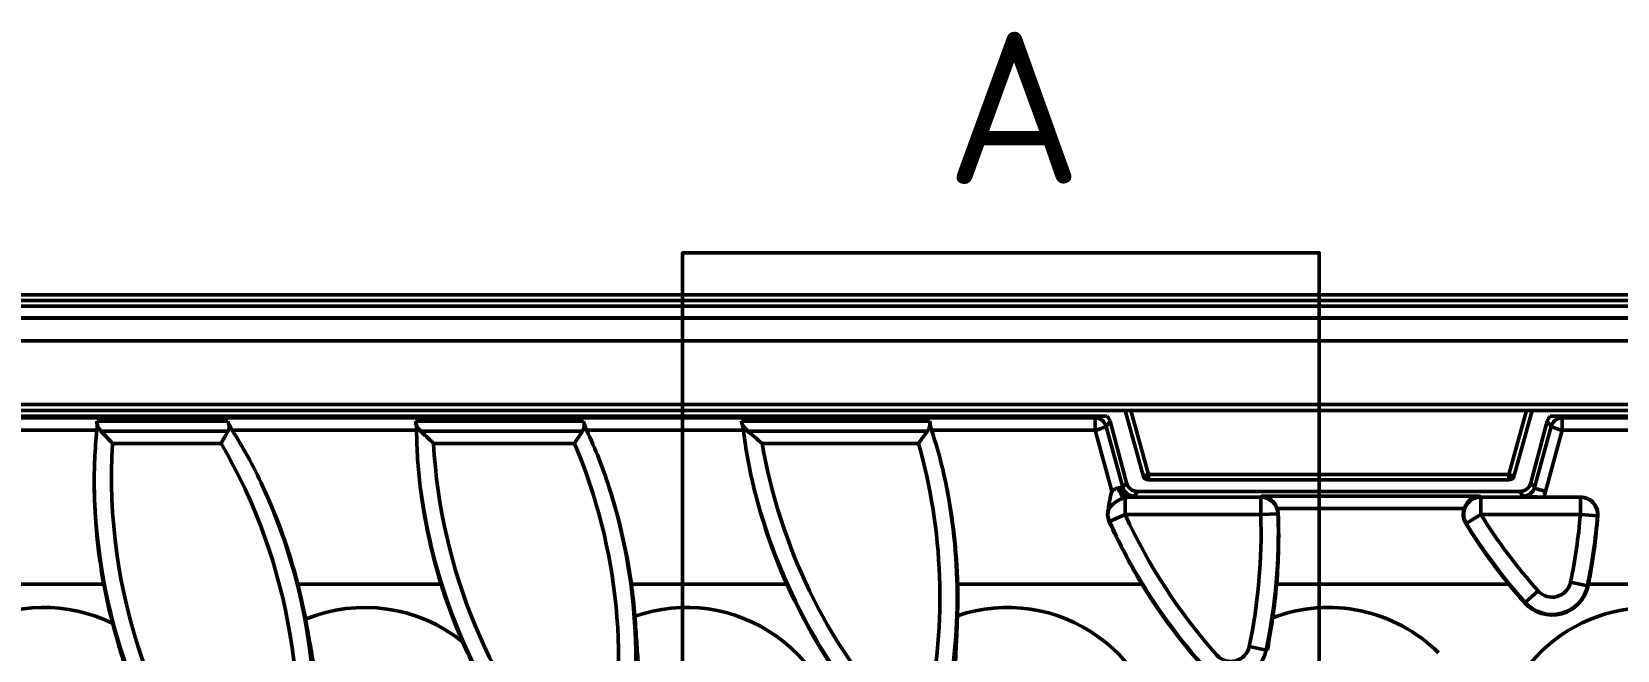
# Model space of a CAD drawing. Header units: millimetres. Extents: x 0 to 2774, y -40 to 1485.
# Drawn here: x 1103.8 to 1240.9, y 669.3 to 722.7 of the extents above; entities that cross this region are included whole.
import ezdxf

# ---------------------------------------------------------------- set-up
doc = ezdxf.new("R2010")
doc.units = ezdxf.units.MM
doc.header["$LTSCALE"] = 2.5
for name, color, linetype, lineweight in [('Detailumgrenzung (ISO)', 7, 'Continuous', 50), ('Sichtbar (ISO)', 7, 'Continuous', 50), ('Sichtbar schmal (ISO)', 7, 'Continuous', 50)]:
    doc.layers.add(name, color=color, linetype=linetype, lineweight=lineweight)
doc.styles.add('Bezeichnungstext (DIN)', font='isocpeur.ttf')

# ---------------------------------------------------------------- blocks, each defined once
blk = doc.blocks.new('2DDetail0')
at = {"layer": 'Detailumgrenzung (ISO)', "flags": 128}
blk.add_lwpolyline([(464.043, 172.653), (486.068, 172.653), (486.068, 281.458), (464.043, 281.458), (464.043, 172.653)], dxfattribs=at)
at = {"layer": 'Detailumgrenzung (ISO)', "insert": (473.147, 283.833), "char_height": 5.25, "attachment_point": 7, "style": 'Bezeichnungstext (DIN)'}
blk.add_mtext('A', dxfattribs=at)

msp = doc.modelspace()

# ---------------------------------------------------------------- linework, layer by layer
at = {"layer": 'Sichtbar (ISO)'}
for p, q in [((1465.988, 700.016), (965.988, 700.016)), ((1465.988, 698.016), (965.988, 698.016)), ((1465.988, 696.016), (965.988, 696.016)), ((1073.838, 690.016), (1198.725, 690.016)), ((1199.933, 684.383), (1198.379, 690.016)), ((1198.886, 690.016), (1233.09, 690.016)), ((1233.597, 690.016), (1232.043, 684.383)), ((1233.251, 690.016), (1358.138, 690.016)), ((1073.604, 689.516), (1195.893, 689.516)), ((1196.837, 689.516), (1195.893, 689.516)), ((1198.512, 683.754), (1197.086, 689.077)), ((1234.89, 689.077), (1233.464, 683.754)), ((1236.083, 689.516), (1235.14, 689.516)), ((1236.083, 689.516), (1358.372, 689.516)), ((1232.502, 683.016), (1199.475, 683.016)), ((1200.415, 684.016), (1231.561, 684.016)), ((1237.76, 682.529), (1234.537, 682.529)), ((1110.054, 675.016), (1097.302, 675.016)), ((1139.227, 675.016), (1126.837, 675.016)), ((1169.116, 675.016), (1155.689, 675.016)), ((1199.83, 675.016), (1183.902, 675.016)), ((1231.556, 675.016), (1211.492, 675.016)), ((1277.314, 675.016), (1238.452, 675.016))]:
    msp.add_line(p, q, dxfattribs=at)
for centre, radius, start, end in [((1200.415, 684.516), 0.5, 195.42277, 270), ((1231.561, 684.516), 0.5, 270, 344.57723), ((1158.948, 684.338), 49.775, 190.79476, 194.81895), ((1078.583, 662.804), 49.775, 10.6123, 14.20136), ((1186.726, 689.894), 49.775, 197.39184, 203.52081), ((1106.361, 668.36), 49.775, 4.46839, 7.68444), ((1214.504, 695.449), 49.775, 204.2374, 218.65446), ((1134.139, 673.915), 49.775, 358.11784, 1.26655), ((1242.282, 701.005), 49.775, 211.47535, 221.785), ((1161.917, 679.471), 49.775, 351.47381, 354.86459), ((1270.059, 706.56), 49.775, 219.32698, 221.785), ((1235.312, 675.509), 3.175, 221.785, 348.215), ((1189.694, 685.026), 49.775, 348.215, 348.39735)]:
    msp.add_arc(centre, radius, start, end, dxfattribs=at)
for centre, major_axis, ratio, start_param, end_param in [((1196.118, 688.812), (0.612, 0.798), 0.9939744, 5.6316035, 6.1409681), ((1235.858, 688.812), (-0.612, 0.798), 0.9939744, 0.1422172, 0.6515818), ((1158.948, 684.011), (0, -49.716), 0.9999784, 4.7243321, 4.8943377), ((1078.583, 662.477), (0, 49.857), 0.9999784, 4.9666113, 5.145853), ((1186.726, 689.567), (0, -49.679), 0.9999784, 4.8364919, 5.0096603), ((1106.361, 668.033), (0, 49.821), 0.9999784, 4.8530135, 5.0263297), ((1214.504, 695.123), (0, -49.643), 0.9999784, 4.9504211, 5.1294146), ((1134.139, 673.588), (0, 49.784), 0.9999784, 4.7410599, 4.911133), ((1199.48, 684.019), (-0.612, -0.798), 0.9939744, 5.6316035, 6.9347671), ((1232.496, 684.019), (0.612, -0.798), 0.9939744, 5.6316035, 6.9347671), ((1242.282, 700.679), (0, -49.606), 0.9999784, 5.1328562, 5.2561266), ((1161.917, 679.144), (0, 49.748), 0.9999784, 4.6293024, 4.7515655), ((1270.059, 706.235), (0, -49.57), 0.9999784, 5.2639472, 5.3936832), ((1189.694, 684.7), (0, 49.711), 0.9999784, 4.5163222, 4.6363115)]:
    msp.add_ellipse(centre, major_axis=major_axis, ratio=ratio, start_param=start_param, end_param=end_param, dxfattribs=at)
for points in [[(1198.725, 690.016), (1198.778, 690.016), (1198.833, 690.016), (1198.886, 690.016)], [(1233.09, 690.016), (1233.143, 690.016), (1233.198, 690.015), (1233.251, 690.016)], [(1109.466, 688.299), (1109.29, 686.649), (1109.218, 685.002), (1109.237, 683.418)], [(1137.111, 688.299), (1137.121, 686.638), (1137.234, 684.992), (1137.43, 683.418)], [(1153.746, 683.418), (1153.221, 685.036), (1152.576, 686.683), (1151.821, 688.299)], [(1165.381, 688.299), (1165.579, 686.631), (1165.883, 684.978), (1166.262, 683.418)], [(1182.942, 683.418), (1182.619, 685.022), (1182.188, 686.67), (1181.65, 688.299)], [(1211.625, 681.093), (1211.619, 681.247), (1211.589, 681.399), (1211.536, 681.544)]]:
    msp.add_open_spline(points, degree=3, dxfattribs=at)
for points, knots in [([(1109.464, 689.081), (1109.466, 689.039), (1109.469, 688.993), (1109.477, 688.855), (1109.482, 688.758), (1109.484, 688.539), (1109.479, 688.419), (1109.466, 688.299)], [-0.088490593, -0.088490593, -0.088490593, -0.088490593, -0.070380832, -0.070380832, -0.038118861, -0.038118861, -0.001894741, -0.001894741, -0.001894741, -0.001894741]), ([(1109.816, 688.228), (1109.701, 688.353), (1109.61, 688.506), (1109.504, 688.777), (1109.471, 688.932), (1109.464, 689.081)], [0.93695004, 0.93695004, 0.93695004, 0.93695004, 0.9973934, 0.9973934, 1.05608608, 1.05608608, 1.05608608, 1.05608608]), ([(1121.177, 688.299), (1121.124, 688.383), (1121.074, 688.469), (1120.971, 688.663), (1120.921, 688.768), (1120.842, 688.945), (1120.811, 689.017), (1120.782, 689.081)], [-0.10637182, -0.10637182, -0.10637182, -0.10637182, -0.076680369, -0.076680369, -0.040083643, -0.040083643, -0.011256213, -0.011256213, -0.011256213, -0.011256213]), ([(1120.782, 689.081), (1120.85, 688.933), (1120.893, 688.772), (1120.903, 688.5), (1120.876, 688.351), (1120.806, 688.228)], [0.02997029, 0.02997029, 0.02997029, 0.02997029, 0.0913638, 0.0913638, 0.14559588, 0.14559588, 0.14559588, 0.14559588]), ([(1137.022, 689.081), (1137.03, 689.024), (1137.042, 688.961), (1137.067, 688.809), (1137.081, 688.719), (1137.104, 688.518), (1137.11, 688.409), (1137.111, 688.299)], [-0.091355071, -0.091355071, -0.091355071, -0.091355071, -0.066935323, -0.066935323, -0.03738814, -0.03738814, -0.004381078, -0.004381078, -0.004381078, -0.004381078]), ([(1137.468, 688.228), (1137.338, 688.353), (1137.229, 688.509), (1137.094, 688.78), (1137.045, 688.933), (1137.022, 689.081)], [0.93073261, 0.93073261, 0.93073261, 0.93073261, 0.99377659, 0.99377659, 1.05248697, 1.05248697, 1.05248697, 1.05248697]), ([(1151.548, 689.081), (1151.593, 688.932), (1151.613, 688.773), (1151.59, 688.501), (1151.546, 688.351), (1151.465, 688.228)], [0.02899271, 0.02899271, 0.02899271, 0.02899271, 0.08903376, 0.08903376, 0.14441862, 0.14441862, 0.14441862, 0.14441862]), ([(1151.821, 688.299), (1151.78, 688.387), (1151.742, 688.477), (1151.671, 688.67), (1151.639, 688.77), (1151.588, 688.943), (1151.567, 689.017), (1151.548, 689.081)], [-0.101692756, -0.101692756, -0.101692756, -0.101692756, -0.072566271, -0.072566271, -0.039254825, -0.039254825, -0.010951722, -0.010951722, -0.010951722, -0.010951722]), ([(1165.202, 689.081), (1165.215, 689.035), (1165.229, 688.985), (1165.272, 688.837), (1165.3, 688.733), (1165.348, 688.518), (1165.368, 688.409), (1165.381, 688.299)], [-0.092696771, -0.092696771, -0.092696771, -0.092696771, -0.072594322, -0.072594322, -0.037704406, -0.037704406, -0.004407604, -0.004407604, -0.004407604, -0.004407604]), ([(1165.75, 688.228), (1165.603, 688.354), (1165.473, 688.512), (1165.308, 688.783), (1165.242, 688.934), (1165.202, 689.081)], [0.93262683, 0.93262683, 0.93262683, 0.93262683, 0.99891182, 0.99891182, 1.05783826, 1.05783826, 1.05783826, 1.05783826]), ([(1181.48, 689.081), (1181.506, 688.932), (1181.506, 688.773), (1181.453, 688.502), (1181.393, 688.352), (1181.301, 688.228)], [0.02841016, 0.02841016, 0.02841016, 0.02841016, 0.087676, 0.087676, 0.14449036, 0.14449036, 0.14449036, 0.14449036]), ([(1181.65, 688.299), (1181.62, 688.389), (1181.595, 688.48), (1181.547, 688.682), (1181.527, 688.789), (1181.5, 688.958), (1181.49, 689.023), (1181.48, 689.081)], [-0.098887258, -0.098887258, -0.098887258, -0.098887258, -0.070511641, -0.070511641, -0.03575834, -0.03575834, -0.010777892, -0.010777892, -0.010777892, -0.010777892]), ([(1110.806, 687.167), (1110.805, 687.169), (1110.803, 687.17), (1110.619, 687.366), (1110.434, 687.563), (1110.101, 687.92), (1109.949, 688.084), (1109.816, 688.228)], [-0.15322289, -0.15322289, -0.15322289, -0.15322289, -0.15266711, -0.15266711, -0.07283648, -0.07283648, 0, 0, 0, 0]), ([(1120.806, 688.228), (1120.726, 688.086), (1120.633, 687.921), (1120.428, 687.562), (1120.317, 687.367), (1120.204, 687.171), (1120.203, 687.169), (1120.202, 687.167)], [-0.13212711, -0.13212711, -0.13212711, -0.13212711, -0.06726166, -0.06726166, 0, 0, 0.00062773, 0.00062773, 0.00062773, 0.00062773]), ([(1123.829, 683.418), (1123.413, 684.315), (1122.958, 685.217), (1122.061, 686.847), (1121.63, 687.578), (1121.177, 688.299)], [0.18740577, 0.18740577, 0.18740577, 0.18740577, 0.47570196, 0.47570196, 0.71254736, 0.71254736, 0.71254736, 0.71254736]), ([(1138.578, 687.167), (1138.576, 687.169), (1138.575, 687.17), (1138.367, 687.366), (1138.159, 687.564), (1137.787, 687.92), (1137.617, 688.084), (1137.468, 688.228)], [-0.16091372, -0.16091372, -0.16091372, -0.16091372, -0.16033292, -0.16033292, -0.07562121, -0.07562121, 0, 0, 0, 0]), ([(1151.465, 688.228), (1151.373, 688.086), (1151.266, 687.922), (1151.03, 687.564), (1150.901, 687.368), (1150.77, 687.171), (1150.769, 687.169), (1150.768, 687.167)], [-0.13663039, -0.13663039, -0.13663039, -0.13663039, -0.07032553, -0.07032553, 0, 0, 0.00060897, 0.00060897, 0.00060897, 0.00060897]), ([(1166.995, 687.167), (1166.993, 687.169), (1166.991, 687.17), (1166.768, 687.358), (1166.544, 687.547), (1166.112, 687.916), (1165.915, 688.086), (1165.75, 688.228)], [-0.15421317, -0.15421317, -0.15421317, -0.15421317, -0.15360925, -0.15360925, -0.07806405, -0.07806405, 0, 0, 0, 0]), ([(1181.301, 688.228), (1181.198, 688.088), (1181.078, 687.928), (1180.811, 687.57), (1180.661, 687.371), (1180.51, 687.17), (1180.509, 687.169), (1180.508, 687.167)], [-0.14172148, -0.14172148, -0.14172148, -0.14172148, -0.07463865, -0.07463865, 0, 0, 0.00060363, 0.00060363, 0.00060363, 0.00060363]), ([(1196.929, 681.455), (1196.931, 681.477), (1196.934, 681.498), (1196.966, 681.723), (1197.005, 681.973), (1197.096, 682.493), (1197.154, 682.772), (1197.229, 683.023), (1197.23, 683.025), (1197.231, 683.028)], [0.02761107, 0.02761107, 0.02761107, 0.02761107, 0.03409649, 0.03409649, 0.09834966, 0.09834966, 0.19258826, 0.19258826, 0.19359308, 0.19359308, 0.19359308, 0.19359308]), ([(1196.984, 681.504), (1196.984, 681.504), (1196.984, 681.503), (1196.965, 681.488), (1196.946, 681.472), (1196.929, 681.455)], [-0.000570048, -0.000570048, -0.000570048, -0.000570048, 0, 0, 0.02527959, 0.02527959, 0.02527959, 0.02527959]), ([(1211.536, 681.544), (1211.514, 681.607), (1211.487, 681.668), (1211.395, 681.852), (1211.319, 681.965), (1211.123, 682.198), (1210.997, 682.307), (1210.762, 682.456), (1210.655, 682.507), (1210.436, 682.582), (1210.324, 682.605), (1210.209, 682.615), (1210.208, 682.615), (1210.206, 682.615)], [-0.20716788, -0.20716788, -0.20716788, -0.20716788, -0.18670779, -0.18670779, -0.14463028, -0.14463028, -0.08851631, -0.08851631, -0.04483172, -0.04483172, 0, 0, 0.00067269, 0.00067269, 0.00067269, 0.00067269]), ([(1227.711, 681.544), (1227.691, 681.488), (1227.674, 681.431), (1227.616, 681.186), (1227.609, 680.992), (1227.671, 680.609), (1227.739, 680.425), (1227.841, 680.259)], [-0.13441515, -0.13441515, -0.13441515, -0.13441515, -0.11654012, -0.11654012, -0.05854254, -0.05854254, 0, 0, 0, 0]), ([(1228.982, 682.615), (1228.98, 682.615), (1228.978, 682.615), (1228.839, 682.603), (1228.701, 682.567), (1228.438, 682.449), (1228.311, 682.368), (1228.087, 682.17), (1227.988, 682.056), (1227.834, 681.82), (1227.774, 681.706), (1227.722, 681.571), (1227.716, 681.558), (1227.711, 681.544)], [-0.26652689, -0.26652689, -0.26652689, -0.26652689, -0.26588487, -0.26588487, -0.21036602, -0.21036602, -0.15679405, -0.15679405, -0.10830996, -0.10830996, -0.06958251, -0.06958251, -0.06515246, -0.06515246, -0.06515246, -0.06515246]), ([(1234.537, 682.529), (1234.376, 682.529), (1234.197, 682.531), (1233.759, 682.545), (1233.547, 682.558), (1233.172, 682.583), (1232.992, 682.599), (1232.812, 682.615), (1232.811, 682.615), (1232.809, 682.615)], [0, 0, 0, 0, 0.04816986, 0.04816986, 0.10900106, 0.10900106, 0.17738461, 0.17738461, 0.17797795, 0.17797795, 0.17797795, 0.17797795]), ([(1239.261, 680.922), (1239.27, 681.04), (1239.265, 681.159), (1239.226, 681.392), (1239.193, 681.507), (1239.071, 681.795), (1238.96, 681.958), (1238.681, 682.232), (1238.516, 682.341), (1238.152, 682.49), (1237.957, 682.529), (1237.76, 682.529)], [-0.24789486, -0.24789486, -0.24789486, -0.24789486, -0.21224344, -0.21224344, -0.17659285, -0.17659285, -0.11798587, -0.11798587, -0.05909099, -0.05909099, 0, 0, 0, 0]), ([(1196.929, 681.455), (1196.884, 681.305), (1196.864, 681.149), (1196.874, 680.798), (1196.918, 680.607), (1196.997, 680.43)], [-0.10553657, -0.10553657, -0.10553657, -0.10553657, -0.05839543, -0.05839543, 0, 0, 0, 0]), ([(1127.507, 671.971), (1127.637, 671.276), (1127.762, 670.585), (1128.001, 669.253), (1128.111, 668.625), (1128.304, 667.606), (1128.388, 667.204), (1128.538, 666.643), (1128.604, 666.483), (1128.663, 666.449)], [-0.83073012, -0.83073012, -0.83073012, -0.83073012, -0.61869825, -0.61869825, -0.39679212, -0.39679212, -0.19477847, -0.19477847, 0, 0, 0, 0]), ([(1155.985, 672.238), (1156.045, 671.469), (1156.099, 670.705), (1156.196, 669.293), (1156.238, 668.648), (1156.318, 667.632), (1156.356, 667.237), (1156.441, 666.694), (1156.487, 666.539), (1156.539, 666.504)], [-0.83946536, -0.83946536, -0.83946536, -0.83946536, -0.60841868, -0.60841868, -0.38200031, -0.38200031, -0.18504389, -0.18504389, 0, 0, 0, 0]), ([(1183.887, 672.281), (1183.871, 671.795), (1183.853, 671.312), (1183.813, 670.368), (1183.792, 669.909), (1183.737, 668.758), (1183.703, 668.099), (1183.668, 667.139), (1183.661, 666.785), (1183.682, 666.317), (1183.706, 666.185), (1183.748, 666.155)], [-0.86498591, -0.86498591, -0.86498591, -0.86498591, -0.71988853, -0.71988853, -0.5752164, -0.5752164, -0.33887455, -0.33887455, -0.15901342, -0.15901342, 0, 0, 0, 0]), ([(1211.142, 672.091), (1211.007, 671.192), (1210.862, 670.302), (1210.706, 669.402), (1210.697, 669.348), (1210.688, 669.295)], [-0.52212681, -0.52212681, -0.52212681, -0.52212681, -0.25051168, -0.25051168, -0.23341068, -0.23341068, -0.23341068, -0.23341068]), ([(1115.738, 659.516), (1115.478, 659.943), (1115.233, 660.359), (1114.645, 661.393), (1114.335, 661.971), (1113.829, 662.983), (1113.632, 663.399), (1113.217, 664.33), (1113.016, 664.815), (1112.507, 666.123), (1112.207, 666.974), (1111.559, 668.984), (1111.187, 670.253), (1110.829, 671.607)], [-1.6298574, -1.6298574, -1.6298574, -1.6298574, -1.4526309, -1.4526309, -1.1869705, -1.1869705, -0.9968914, -0.9968914, -0.7798687, -0.7798687, -0.4201663, -0.4201663, 0, 0, 0, 0]), ([(1146.02, 661.248), (1145.692, 661.715), (1145.369, 662.188), (1144.77, 663.097), (1144.487, 663.542), (1143.86, 664.563), (1143.533, 665.123), (1142.871, 666.316), (1142.56, 666.908), (1141.838, 668.355), (1141.453, 669.187), (1141.087, 670.029)], [-0.99107799, -0.99107799, -0.99107799, -0.99107799, -0.82202369, -0.82202369, -0.66846052, -0.66846052, -0.4742175, -0.4742175, -0.27546673, -0.27546673, 0, 0, 0, 0])]:
    msp.add_open_spline(points, degree=3, knots=knots, dxfattribs=at)
at = {"layer": 'Sichtbar schmal (ISO)'}
for p, q in [((965.988, 699.516), (1465.988, 699.516)), ((1465.988, 699.016), (965.988, 699.016)), ((965.988, 697.99), (1465.988, 697.99)), ((1465.988, 690.516), (965.988, 690.516)), ((1200.415, 684.472), (1198.886, 690.016)), ((1233.09, 690.016), (1231.561, 684.472)), ((1195.782, 689.37), (1042.194, 689.37)), ((1120.782, 689.081), (1109.464, 689.081)), ((1151.548, 689.081), (1137.022, 689.081)), ((1181.48, 689.081), (1165.202, 689.081)), ((1195.893, 689.516), (1195.782, 689.37)), ((1195.782, 688.299), (1195.782, 689.37)), ((1196.744, 688.632), (1197.086, 689.077)), ((1198.197, 683.344), (1196.744, 688.632)), ((1235.232, 688.632), (1233.779, 683.344)), ((1234.89, 689.077), (1235.232, 688.632)), ((1236.194, 689.37), (1236.083, 689.516)), ((1389.782, 689.37), (1236.194, 689.37)), ((1236.194, 689.37), (1236.194, 688.299)), ((1089.536, 688.299), (1109.466, 688.299)), ((1120.806, 688.228), (1109.816, 688.228)), ((1120.202, 687.167), (1110.806, 687.167)), ((1121.177, 688.299), (1137.111, 688.299)), ((1151.465, 688.228), (1137.468, 688.228)), ((1150.768, 687.167), (1138.578, 687.167)), ((1151.821, 688.299), (1165.381, 688.299)), ((1181.301, 688.228), (1165.75, 688.228)), ((1180.508, 687.167), (1166.995, 687.167)), ((1181.65, 688.299), (1195.782, 688.299)), ((1195.782, 688.299), (1197.231, 683.028)), ((1234.741, 683.011), (1236.194, 688.299)), ((1236.194, 688.299), (1332.451, 688.299)), ((1200.415, 684.472), (1200.415, 684.016)), ((1231.561, 684.472), (1200.415, 684.472)), ((1231.561, 684.016), (1231.561, 684.472)), ((1198.512, 683.754), (1198.197, 683.344)), ((1199.16, 682.605), (1199.475, 683.016)), ((1232.502, 683.016), (1232.809, 682.615)), ((1233.779, 683.344), (1233.464, 683.754)), ((1198.388, 682.467), (1198.388, 681.029)), ((1198.84, 682.523), (1210.117, 682.523)), ((1210.117, 681.029), (1210.117, 682.523)), ((1228.982, 682.615), (1210.206, 682.615)), ((1211.536, 681.544), (1227.711, 681.544)), ((1229.147, 682.523), (1237.754, 682.523)), ((1229.147, 682.523), (1229.147, 681.029)), ((1237.754, 681.029), (1237.754, 682.523)), ((1198.388, 681.029), (1197.028, 680.41)), ((1198.388, 681.029), (1210.117, 681.029)), ((1211.611, 681.077), (1210.117, 681.029)), ((1229.147, 681.029), (1227.879, 680.238)), ((1229.147, 681.029), (1237.754, 681.029)), ((1239.243, 680.905), (1237.754, 681.029)), ((1236.903, 675.177), (1238.366, 674.872)), ((1238.366, 674.872), (1238.42, 674.86)), ((1232.986, 673.43), (1232.945, 673.393)), ((1234.1, 674.426), (1232.986, 673.43)), ((1209.126, 669.621), (1210.588, 669.316)), ((1210.588, 669.316), (1210.688, 669.295))]:
    msp.add_line(p, q, dxfattribs=at)
for centre, radius, start, end in [((1158.948, 684.338), 48.226, 176.63675, 221.785), ((1078.583, 662.804), 48.226, 348.215, 30.34383), ((1186.726, 689.894), 48.226, 183.24086, 221.785), ((1106.361, 668.36), 48.226, 348.215, 22.95378), ((1214.504, 695.449), 48.226, 189.88859, 221.785), ((1134.139, 673.915), 48.226, 348.215, 15.94944), ((1158.948, 684.338), 49.72, 181.06055, 221.785), ((1078.583, 662.804), 49.72, 348.215, 24.49369), ((1186.726, 689.894), 49.72, 187.48383, 221.785), ((1106.361, 668.36), 49.72, 348.215, 17.62921), ((1214.504, 695.449), 49.72, 194.00364, 221.785), ((1134.139, 673.915), 49.72, 348.215, 11.01806), ((1242.282, 701.005), 49.72, 204.47026, 221.785), ((1242.282, 701.005), 48.226, 204.47026, 221.785), ((1161.917, 679.471), 48.226, 348.215, 1.85103), ((1161.917, 679.471), 49.72, 348.215, 1.85103), ((1270.059, 706.56), 49.72, 211.96631, 221.785), ((1270.059, 706.56), 48.226, 211.96631, 221.785), ((1189.694, 685.026), 48.226, 348.215, 355.24481), ((1189.694, 685.026), 49.72, 348.215, 355.24481), ((1235.312, 675.509), 3.12, 221.785, 348.215), ((1235.312, 675.509), 1.626, 221.785, 348.215), ((1104.877, 659.516), 13.477, 63.79183, 118.11566), ((1132.655, 659.516), 13.477, 51.27039, 112.45525), ((1160.433, 659.516), 13.477, 0, 109.26983), ((1188.21, 659.516), 13.477, 0, 108.71035), ((1215.988, 659.516), 13.477, 45.18149, 111.07617), ((1243.766, 659.516), 13.477, 66.97504, 164.47003), ((1207.534, 669.953), 3.12, 221.785, 348.215), ((1207.534, 669.953), 1.626, 221.785, 348.215)]:
    msp.add_arc(centre, radius, start, end, dxfattribs=at)
for centre, major_axis, ratio, start_param, end_param in [((1195.782, 688.374), (0.793, -0.609), 0.9939744, 0.9192145, 2.2223781), ((1195.782, 688.374), (0.964, 0.265), 0.0721967, 4.6925556, 6.1956899), ((1236.194, 688.374), (0.793, 0.609), 0.9939744, 0.9192145, 2.2223781), ((1236.194, 688.374), (-0.964, 0.265), 0.0721967, 0.0874954, 1.5906297), ((1200.415, 684.516), (-0.482, -0.133), 0.0840398, 0, 1.5476161), ((1231.561, 684.516), (0.482, -0.133), 0.0840398, 4.7355692, 6.2831853), ((1198.388, 683.426), (0.223, -0.975), 0.6031747, 4.6806381, 5.9205055), ((1197.09, 683.613), (1.109, -0.266), 0.0834541, 5.7392613, 6.2416326), ((1198.84, 683.519), (0.131, -0.991), 0.8309718, 4.7862282, 6.1258709), ((1199.16, 683.601), (-0.793, 0.609), 0.9939744, 0.9192145, 2.2223781), ((1232.807, 683.613), (0.941, -0.361), 0.9888886, 5.0761179, 6.3792815), ((1234.741, 683.086), (-0.964, 0.265), 0.0721967, 0.0874954, 1.5906297), ((1232.807, 683.538), (1.998, -0.165), 0.9949797, 5.8350297, 6.0981343), ((1198.388, 681.029), (-0.812, -1.261), 0.9871838, 4.9545375, 5.7054447), ((1197.09, 682.617), (2.074, -0.001), 0.0840635, 5.7164358, 6.2188071), ((1210.117, 681.029), (1.078, -1.043), 0.9926667, 0.8052292, 2.3363634), ((1229.147, 681.029), (-0.728, -1.312), 0.9841208, 3.6548505, 5.7699274), ((1237.754, 681.029), (1.016, -1.104), 0.9917569, 0.748027, 2.3935656)]:
    msp.add_ellipse(centre, major_axis=major_axis, ratio=ratio, start_param=start_param, end_param=end_param, dxfattribs=at)
for points, knots in [([(1197.793, 683.323), (1197.747, 683.317), (1197.698, 683.305), (1197.57, 683.262), (1197.489, 683.221), (1197.348, 683.129), (1197.288, 683.081), (1197.231, 683.028)], [0.31593641, 0.31593641, 0.31593641, 0.31593641, 0.35072177, 0.35072177, 0.40637835, 0.40637835, 0.44916341, 0.44916341, 0.44916341, 0.44916341]), ([(1198.028, 683.338), (1197.991, 683.341), (1197.951, 683.34), (1197.871, 683.333), (1197.833, 683.328), (1197.793, 683.323)], [0.325533919, 0.325533919, 0.325533919, 0.325533919, 0.362775419, 0.362775419, 0.392684826, 0.392684826, 0.392684826, 0.392684826]), ([(1196.984, 681.504), (1197.025, 681.589), (1197.08, 681.67), (1197.252, 681.872), (1197.388, 681.987), (1197.663, 682.17), (1197.792, 682.241), (1198.022, 682.349), (1198.121, 682.388), (1198.276, 682.439), (1198.334, 682.455), (1198.388, 682.467)], [-0.63197118, -0.63197118, -0.63197118, -0.63197118, -0.57253463, -0.57253463, -0.47873191, -0.47873191, -0.40637835, -0.40637835, -0.35072177, -0.35072177, -0.31593641, -0.31593641, -0.31593641, -0.31593641]), ([(1198.388, 682.467), (1198.466, 682.478), (1198.539, 682.488), (1198.694, 682.508), (1198.771, 682.518), (1198.84, 682.523)], [-0.392684826, -0.392684826, -0.392684826, -0.392684826, -0.362775419, -0.362775419, -0.325533919, -0.325533919, -0.325533919, -0.325533919])]:
    msp.add_open_spline(points, degree=3, knots=knots, dxfattribs=at)
for points in [[(1210.123, 682.529), (1210.121, 682.527), (1210.119, 682.525), (1210.117, 682.523)], [(1210.206, 682.615), (1210.178, 682.586), (1210.15, 682.557), (1210.123, 682.529)], [(1229.136, 682.529), (1229.085, 682.557), (1229.033, 682.586), (1228.982, 682.615)], [(1229.147, 682.523), (1229.143, 682.525), (1229.14, 682.527), (1229.136, 682.529)], [(1237.76, 682.529), (1237.758, 682.527), (1237.756, 682.525), (1237.754, 682.523)], [(1196.997, 680.43), (1197.007, 680.423), (1197.018, 680.417), (1197.028, 680.41)], [(1211.611, 681.077), (1211.615, 681.082), (1211.62, 681.087), (1211.625, 681.093)], [(1227.841, 680.259), (1227.854, 680.252), (1227.867, 680.245), (1227.879, 680.238)], [(1239.243, 680.905), (1239.249, 680.91), (1239.255, 680.916), (1239.261, 680.922)]]:
    msp.add_open_spline(points, degree=3, dxfattribs=at)

# ---------------------------------------------------------------- block references
at = {"layer": 'Detailumgrenzung (ISO)', "xscale": 2.5, "yscale": 2.5, "zscale": 2.5}
msp.add_blockref('2DDetail0', (0, 0), dxfattribs=at)

doc.saveas('drawing.dxf')
